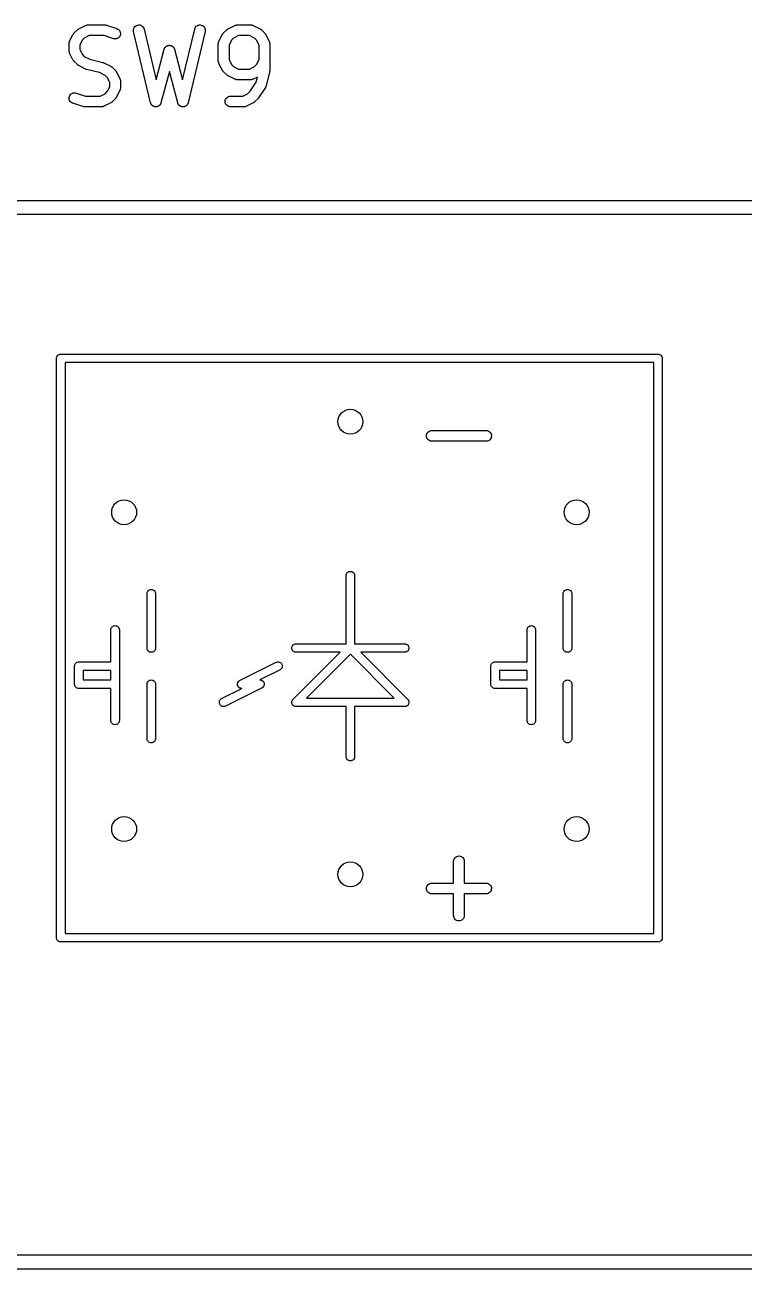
# Model space of a CAD drawing. Extents: x 17 to 176, y -177 to -9.
# Drawn here: x 112.11 to 122.21, y -176.63 to -159.17 of the extents above; entities that cross this region are included whole.
import ezdxf

# ---------------------------------------------------------------- set-up
doc = ezdxf.new("R2010")
doc.units = 0
doc.layers.add('BLACK', color=7, linetype='CONTINUOUS')

msp = doc.modelspace()

# ---------------------------------------------------------------- linework, layer by layer
at = {"layer": 'BLACK', "linetype": 'CONTINUOUS'}
for p, q in [((112.87, -159.229), (112.966, -159.181)), ((112.966, -159.181), (112.967, -159.181)), ((112.967, -159.181), (112.969, -159.18)), ((112.969, -159.18), (112.971, -159.179)), ((112.971, -159.179), (112.975, -159.178)), ((112.975, -159.178), (112.98, -159.176)), ((112.98, -159.176), (112.982, -159.175)), ((112.982, -159.175), (112.985, -159.175)), ((112.985, -159.175), (112.99, -159.174)), ((112.99, -159.174), (112.995, -159.174)), ((112.995, -159.174), (112.997, -159.174)), ((112.997, -159.174), (112.999, -159.173)), ((112.999, -159.173), (113.237, -159.173)), ((113.237, -159.173), (113.238, -159.173)), ((113.238, -159.173), (113.242, -159.174)), ((113.242, -159.174), (113.247, -159.174)), ((113.247, -159.174), (113.25, -159.175)), ((113.25, -159.175), (113.253, -159.175)), ((113.253, -159.175), (113.257, -159.176)), ((113.257, -159.176), (113.261, -159.177)), ((113.261, -159.177), (113.404, -159.225)), ((113.65, -159.208), (113.659, -159.197)), ((113.659, -159.197), (113.67, -159.187)), ((113.67, -159.187), (113.683, -159.18)), ((113.683, -159.18), (113.697, -159.175)), ((113.697, -159.175), (113.711, -159.173)), ((113.711, -159.173), (113.726, -159.174)), ((113.726, -159.174), (113.74, -159.178)), ((113.74, -159.178), (113.753, -159.185)), ((113.753, -159.185), (113.765, -159.194)), ((113.765, -159.194), (113.774, -159.205)), ((113.774, -159.205), (113.782, -159.217)), ((114.503, -159.216), (114.51, -159.204)), ((114.51, -159.204), (114.52, -159.193)), ((114.52, -159.193), (114.532, -159.184)), ((114.532, -159.184), (114.545, -159.178)), ((114.545, -159.178), (114.559, -159.174)), ((114.559, -159.174), (114.574, -159.173)), ((114.574, -159.173), (114.588, -159.176)), ((114.588, -159.176), (114.602, -159.18)), ((114.602, -159.18), (114.615, -159.188)), ((114.615, -159.188), (114.626, -159.198)), ((114.626, -159.198), (114.635, -159.209)), ((114.966, -159.229), (115.061, -159.181)), ((115.061, -159.181), (115.062, -159.181)), ((115.062, -159.181), (115.064, -159.18)), ((115.064, -159.18), (115.066, -159.179)), ((115.066, -159.179), (115.071, -159.178)), ((115.071, -159.178), (115.076, -159.176)), ((115.076, -159.176), (115.078, -159.175)), ((115.078, -159.175), (115.08, -159.175)), ((115.08, -159.175), (115.085, -159.174)), ((115.085, -159.174), (115.09, -159.174)), ((115.09, -159.174), (115.092, -159.174)), ((115.092, -159.174), (115.094, -159.173)), ((115.094, -159.173), (115.285, -159.173)), ((115.285, -159.173), (115.286, -159.173)), ((115.286, -159.173), (115.288, -159.174)), ((115.288, -159.174), (115.29, -159.174)), ((115.29, -159.174), (115.295, -159.174)), ((115.295, -159.174), (115.3, -159.175)), ((115.3, -159.175), (115.303, -159.176)), ((115.303, -159.176), (115.305, -159.176)), ((115.305, -159.176), (115.31, -159.178)), ((115.31, -159.178), (115.314, -159.179)), ((115.314, -159.179), (115.316, -159.181)), ((115.316, -159.181), (115.318, -159.181)), ((115.318, -159.181), (115.414, -159.229)), ((112.742, -159.405), (112.789, -159.31)), ((112.789, -159.31), (112.79, -159.309)), ((112.79, -159.309), (112.792, -159.306)), ((112.792, -159.306), (112.794, -159.302)), ((112.794, -159.302), (112.796, -159.299)), ((112.796, -159.299), (112.798, -159.297)), ((112.798, -159.297), (112.801, -159.294)), ((112.801, -159.294), (112.803, -159.291)), ((112.803, -159.291), (112.851, -159.243)), ((112.851, -159.243), (112.852, -159.242)), ((112.852, -159.242), (112.855, -159.24)), ((112.855, -159.24), (112.858, -159.237)), ((112.858, -159.237), (112.861, -159.235)), ((112.861, -159.235), (112.863, -159.233)), ((112.863, -159.233), (112.867, -159.231)), ((112.867, -159.231), (112.87, -159.229)), ((112.948, -159.358), (112.918, -159.388)), ((113.017, -159.323), (112.948, -159.358)), ((113.225, -159.323), (113.017, -159.323)), ((113.356, -159.367), (113.225, -159.323)), ((113.371, -159.37), (113.356, -159.367)), ((113.385, -159.371), (113.371, -159.37)), ((113.4, -159.368), (113.385, -159.371)), ((113.413, -159.363), (113.4, -159.368)), ((113.404, -159.225), (113.405, -159.225)), ((113.405, -159.225), (113.418, -159.231)), ((113.426, -159.355), (113.413, -159.363)), ((113.418, -159.231), (113.43, -159.24)), ((113.436, -159.345), (113.426, -159.355)), ((113.43, -159.24), (113.44, -159.251)), ((113.445, -159.334), (113.436, -159.345)), ((113.44, -159.251), (113.448, -159.263)), ((113.451, -159.32), (113.445, -159.334)), ((113.448, -159.263), (113.453, -159.277)), ((113.454, -159.306), (113.451, -159.32)), ((113.453, -159.277), (113.455, -159.291)), ((113.455, -159.291), (113.454, -159.306)), ((113.638, -159.25), (113.64, -159.236)), ((113.64, -159.265), (113.638, -159.25)), ((113.64, -159.236), (113.643, -159.221)), ((113.64, -159.266), (113.64, -159.265)), ((113.879, -160.266), (113.64, -159.266)), ((113.643, -159.221), (113.65, -159.208)), ((113.782, -159.217), (113.786, -159.231)), ((113.786, -159.231), (113.956, -159.942)), ((114.328, -159.942), (114.498, -159.231)), ((114.644, -159.266), (114.405, -160.266)), ((114.498, -159.23), (114.503, -159.216)), ((114.498, -159.231), (114.498, -159.23)), ((114.635, -159.209), (114.641, -159.222)), ((114.641, -159.222), (114.645, -159.237)), ((114.646, -159.251), (114.644, -159.266)), ((114.645, -159.237), (114.646, -159.251)), ((114.837, -159.405), (114.884, -159.31)), ((114.884, -159.31), (114.885, -159.309)), ((114.885, -159.309), (114.887, -159.306)), ((114.887, -159.306), (114.889, -159.302)), ((114.889, -159.302), (114.891, -159.299)), ((114.891, -159.299), (114.893, -159.297)), ((114.893, -159.297), (114.896, -159.294)), ((114.896, -159.294), (114.898, -159.291)), ((114.898, -159.291), (114.946, -159.243)), ((114.946, -159.243), (114.947, -159.242)), ((114.947, -159.242), (114.95, -159.24)), ((114.95, -159.24), (114.953, -159.237)), ((114.953, -159.237), (114.956, -159.235)), ((114.956, -159.235), (114.958, -159.233)), ((114.958, -159.233), (114.962, -159.231)), ((114.962, -159.231), (114.966, -159.229)), ((115.044, -159.358), (115.013, -159.388)), ((115.112, -159.323), (115.044, -159.358)), ((115.267, -159.323), (115.112, -159.323)), ((115.336, -159.358), (115.267, -159.323)), ((115.366, -159.388), (115.336, -159.358)), ((115.414, -159.229), (115.415, -159.229)), ((115.415, -159.229), (115.418, -159.232)), ((115.418, -159.232), (115.422, -159.234)), ((115.422, -159.234), (115.424, -159.236)), ((115.424, -159.236), (115.427, -159.237)), ((115.427, -159.237), (115.43, -159.24)), ((115.43, -159.24), (115.433, -159.243)), ((115.433, -159.243), (115.481, -159.291)), ((115.481, -159.291), (115.481, -159.291)), ((115.481, -159.291), (115.484, -159.295)), ((115.484, -159.295), (115.487, -159.298)), ((115.487, -159.298), (115.489, -159.3)), ((115.489, -159.3), (115.491, -159.303)), ((115.491, -159.303), (115.493, -159.307)), ((115.493, -159.307), (115.495, -159.31)), ((115.495, -159.31), (115.542, -159.405)), ((112.734, -159.433), (112.735, -159.428)), ((112.734, -159.436), (112.734, -159.433)), ((112.734, -159.438), (112.734, -159.436)), ((112.734, -159.439), (112.734, -159.438)), ((112.734, -159.534), (112.734, -159.439)), ((112.734, -159.536), (112.734, -159.534)), ((112.734, -159.538), (112.734, -159.536)), ((112.735, -159.544), (112.734, -159.538)), ((112.735, -159.423), (112.736, -159.421)), ((112.735, -159.428), (112.735, -159.423)), ((112.735, -159.549), (112.735, -159.544)), ((112.736, -159.551), (112.735, -159.549)), ((112.736, -159.419), (112.738, -159.414)), ((112.736, -159.421), (112.736, -159.419)), ((112.736, -159.553), (112.736, -159.551)), ((112.738, -159.558), (112.736, -159.553)), ((112.738, -159.414), (112.74, -159.409)), ((112.74, -159.409), (112.741, -159.407)), ((112.741, -159.407), (112.742, -159.405)), ((112.918, -159.388), (112.884, -159.457)), ((112.884, -159.457), (112.884, -159.516)), ((112.884, -159.516), (112.918, -159.585)), ((113.956, -159.942), (114.07, -159.515)), ((114.07, -159.514), (114.071, -159.511)), ((114.07, -159.515), (114.07, -159.514)), ((114.071, -159.509), (114.073, -159.505)), ((114.071, -159.511), (114.071, -159.509)), ((114.073, -159.505), (114.075, -159.5)), ((114.075, -159.5), (114.076, -159.498)), ((114.076, -159.498), (114.077, -159.496)), ((114.077, -159.496), (114.08, -159.492)), ((114.08, -159.492), (114.083, -159.488)), ((114.083, -159.488), (114.085, -159.486)), ((114.085, -159.486), (114.086, -159.484)), ((114.086, -159.484), (114.09, -159.481)), ((114.09, -159.481), (114.093, -159.477)), ((114.093, -159.477), (114.095, -159.476)), ((114.095, -159.476), (114.097, -159.474)), ((114.097, -159.474), (114.101, -159.472)), ((114.101, -159.472), (114.105, -159.469)), ((114.105, -159.469), (114.107, -159.468)), ((114.107, -159.468), (114.109, -159.467)), ((114.109, -159.467), (114.114, -159.465)), ((114.114, -159.465), (114.118, -159.463)), ((114.118, -159.463), (114.121, -159.462)), ((114.121, -159.462), (114.123, -159.461)), ((114.123, -159.461), (114.128, -159.461)), ((114.128, -159.461), (114.133, -159.46)), ((114.133, -159.46), (114.135, -159.46)), ((114.135, -159.46), (114.138, -159.459)), ((114.138, -159.459), (114.143, -159.459)), ((114.143, -159.459), (114.147, -159.459)), ((114.147, -159.459), (114.15, -159.46)), ((114.15, -159.46), (114.152, -159.46)), ((114.152, -159.46), (114.157, -159.461)), ((114.157, -159.461), (114.162, -159.462)), ((114.162, -159.462), (114.164, -159.463)), ((114.164, -159.463), (114.167, -159.463)), ((114.167, -159.463), (114.171, -159.465)), ((114.171, -159.465), (114.176, -159.467)), ((114.176, -159.467), (114.178, -159.468)), ((114.178, -159.468), (114.18, -159.469)), ((114.18, -159.469), (114.184, -159.472)), ((114.184, -159.472), (114.188, -159.475)), ((114.188, -159.475), (114.19, -159.476)), ((114.19, -159.476), (114.192, -159.478)), ((114.192, -159.478), (114.195, -159.481)), ((114.195, -159.481), (114.199, -159.485)), ((114.199, -159.485), (114.2, -159.487)), ((114.2, -159.487), (114.202, -159.489)), ((114.202, -159.489), (114.204, -159.493)), ((114.204, -159.493), (114.207, -159.497)), ((114.207, -159.497), (114.208, -159.499)), ((114.208, -159.499), (114.209, -159.501)), ((114.209, -159.501), (114.211, -159.506)), ((114.211, -159.506), (114.213, -159.51)), ((114.213, -159.51), (114.214, -159.512)), ((114.214, -159.512), (114.214, -159.515)), ((114.214, -159.515), (114.328, -159.942)), ((114.829, -159.433), (114.83, -159.428)), ((114.829, -159.436), (114.829, -159.433)), ((114.829, -159.438), (114.829, -159.436)), ((114.829, -159.439), (114.829, -159.438)), ((114.829, -159.677), (114.829, -159.439)), ((114.83, -159.428), (114.831, -159.423)), ((114.831, -159.421), (114.832, -159.419)), ((114.831, -159.423), (114.831, -159.421)), ((114.832, -159.419), (114.833, -159.414)), ((114.833, -159.414), (114.835, -159.409)), ((114.835, -159.409), (114.836, -159.407)), ((114.836, -159.407), (114.837, -159.405)), ((115.013, -159.388), (114.979, -159.457)), ((114.979, -159.457), (114.979, -159.659)), ((115.4, -159.457), (115.366, -159.388)), ((115.4, -159.659), (115.4, -159.457)), ((115.542, -159.405), (115.543, -159.406)), ((115.543, -159.406), (115.544, -159.408)), ((115.544, -159.408), (115.545, -159.41)), ((115.545, -159.41), (115.546, -159.415)), ((115.546, -159.415), (115.548, -159.42)), ((115.548, -159.42), (115.548, -159.422)), ((115.548, -159.422), (115.549, -159.424)), ((115.549, -159.424), (115.549, -159.429)), ((115.549, -159.429), (115.55, -159.434)), ((115.55, -159.434), (115.55, -159.437)), ((115.55, -159.437), (115.55, -159.439)), ((115.55, -159.439), (115.55, -159.82)), ((112.739, -159.563), (112.738, -159.558)), ((112.74, -159.565), (112.739, -159.563)), ((112.741, -159.567), (112.74, -159.565)), ((112.742, -159.568), (112.741, -159.567)), ((112.789, -159.663), (112.742, -159.568)), ((112.791, -159.666), (112.789, -159.663)), ((112.793, -159.67), (112.791, -159.666)), ((112.795, -159.673), (112.793, -159.67)), ((112.797, -159.675), (112.795, -159.673)), ((112.8, -159.678), (112.797, -159.675)), ((112.803, -159.682), (112.8, -159.678)), ((112.851, -159.73), (112.803, -159.682)), ((112.803, -159.682), (112.803, -159.682)), ((112.854, -159.733), (112.851, -159.73)), ((112.918, -159.585), (112.948, -159.615)), ((112.948, -159.615), (113.025, -159.654)), ((113.025, -159.654), (113.208, -159.699)), ((113.208, -159.699), (113.209, -159.7)), ((113.209, -159.7), (113.209, -159.7)), ((113.209, -159.7), (113.209, -159.7)), ((113.209, -159.7), (113.216, -159.702)), ((113.216, -159.702), (113.223, -159.705)), ((113.223, -159.705), (113.223, -159.705)), ((113.223, -159.705), (113.223, -159.705)), ((113.223, -159.705), (113.318, -159.753)), ((114.829, -159.679), (114.829, -159.677)), ((114.829, -159.681), (114.829, -159.679)), ((114.83, -159.686), (114.829, -159.681)), ((114.83, -159.692), (114.83, -159.686)), ((114.831, -159.694), (114.83, -159.692)), ((114.831, -159.696), (114.831, -159.694)), ((114.833, -159.701), (114.831, -159.696)), ((114.835, -159.706), (114.833, -159.701)), ((114.836, -159.707), (114.835, -159.706)), ((114.836, -159.71), (114.836, -159.707)), ((114.837, -159.71), (114.836, -159.71)), ((114.884, -159.806), (114.837, -159.71)), ((114.979, -159.659), (115.013, -159.728)), ((115.013, -159.728), (115.044, -159.758)), ((115.336, -159.758), (115.366, -159.728)), ((115.366, -159.728), (115.4, -159.659)), ((112.857, -159.736), (112.854, -159.733)), ((112.86, -159.737), (112.857, -159.736)), ((112.862, -159.739), (112.86, -159.737)), ((112.866, -159.741), (112.862, -159.739)), ((112.869, -159.744), (112.866, -159.741)), ((112.87, -159.744), (112.869, -159.744)), ((112.966, -159.792), (112.87, -159.744)), ((112.973, -159.794), (112.966, -159.792)), ((112.966, -159.792), (112.966, -159.792)), ((112.966, -159.792), (112.966, -159.792)), ((112.979, -159.797), (112.973, -159.794)), ((112.98, -159.797), (112.979, -159.797)), ((112.981, -159.797), (112.98, -159.797)), ((112.98, -159.797), (112.98, -159.797)), ((113.163, -159.843), (112.981, -159.797)), ((113.24, -159.881), (113.163, -159.843)), ((113.271, -159.912), (113.24, -159.881)), ((113.318, -159.753), (113.319, -159.753)), ((113.319, -159.753), (113.323, -159.755)), ((113.323, -159.755), (113.327, -159.757)), ((113.327, -159.757), (113.329, -159.759)), ((113.329, -159.759), (113.332, -159.761)), ((113.332, -159.761), (113.335, -159.764)), ((113.335, -159.764), (113.338, -159.767)), ((113.338, -159.767), (113.386, -159.814)), ((113.386, -159.814), (113.386, -159.815)), ((113.386, -159.815), (113.389, -159.818)), ((113.389, -159.818), (113.392, -159.821)), ((113.392, -159.821), (113.393, -159.824)), ((113.393, -159.824), (113.395, -159.827)), ((113.395, -159.827), (113.397, -159.83)), ((113.397, -159.83), (113.4, -159.834)), ((113.4, -159.834), (113.447, -159.929)), ((114.142, -159.825), (114.024, -160.268)), ((114.26, -160.268), (114.142, -159.825)), ((114.887, -159.809), (114.884, -159.806)), ((114.889, -159.813), (114.887, -159.809)), ((114.891, -159.815), (114.889, -159.813)), ((114.892, -159.818), (114.891, -159.815)), ((114.895, -159.821), (114.892, -159.818)), ((114.898, -159.824), (114.895, -159.821)), ((114.898, -159.825), (114.898, -159.824)), ((114.946, -159.873), (114.898, -159.825)), ((114.949, -159.876), (114.946, -159.873)), ((114.952, -159.878), (114.949, -159.876)), ((114.955, -159.88), (114.952, -159.878)), ((114.957, -159.882), (114.955, -159.88)), ((114.961, -159.884), (114.957, -159.882)), ((114.965, -159.886), (114.961, -159.884)), ((114.966, -159.887), (114.965, -159.886)), ((115.061, -159.935), (114.966, -159.887)), ((115.044, -159.758), (115.112, -159.792)), ((115.112, -159.792), (115.267, -159.792)), ((115.267, -159.792), (115.336, -159.758)), ((115.377, -159.905), (115.318, -159.935)), ((115.358, -159.979), (115.377, -159.905)), ((115.548, -159.838), (115.5, -160.028)), ((115.549, -159.835), (115.548, -159.837)), ((115.548, -159.837), (115.548, -159.838)), ((115.55, -159.824), (115.549, -159.829)), ((115.549, -159.829), (115.549, -159.835)), ((115.55, -159.82), (115.55, -159.821)), ((115.55, -159.821), (115.55, -159.822)), ((115.55, -159.822), (115.55, -159.824)), ((113.305, -159.98), (113.271, -159.912)), ((113.271, -160.109), (113.305, -160.04)), ((113.305, -160.04), (113.305, -159.98)), ((113.447, -159.929), (113.448, -159.93)), ((113.448, -159.93), (113.448, -159.932)), ((113.448, -159.932), (113.449, -159.934)), ((113.449, -159.934), (113.451, -159.939)), ((113.451, -159.939), (113.453, -159.944)), ((113.452, -160.078), (113.451, -160.083)), ((113.453, -160.076), (113.452, -160.078)), ((113.453, -159.944), (113.453, -159.946)), ((113.453, -159.946), (113.454, -159.948)), ((113.454, -160.068), (113.453, -160.073)), ((113.453, -160.073), (113.453, -160.076)), ((113.454, -159.948), (113.454, -159.953)), ((113.454, -159.953), (113.455, -159.958)), ((113.455, -160.063), (113.454, -160.068)), ((113.455, -159.958), (113.455, -159.96)), ((113.455, -159.96), (113.455, -159.963)), ((113.455, -159.963), (113.455, -160.058)), ((113.455, -160.058), (113.455, -160.059)), ((113.455, -160.059), (113.455, -160.061)), ((113.455, -160.061), (113.455, -160.063)), ((115.063, -159.935), (115.061, -159.935)), ((115.065, -159.936), (115.063, -159.935)), ((115.07, -159.938), (115.065, -159.936)), ((115.075, -159.94), (115.07, -159.938)), ((115.077, -159.94), (115.075, -159.94)), ((115.079, -159.941), (115.077, -159.94)), ((115.084, -159.941), (115.079, -159.941)), ((115.089, -159.942), (115.084, -159.941)), ((115.091, -159.942), (115.089, -159.942)), ((115.093, -159.942), (115.091, -159.942)), ((115.094, -159.942), (115.093, -159.942)), ((115.285, -159.942), (115.094, -159.942)), ((115.274, -160.105), (115.358, -159.979)), ((115.287, -159.942), (115.285, -159.942)), ((115.289, -159.942), (115.287, -159.942)), ((115.294, -159.942), (115.289, -159.942)), ((115.299, -159.941), (115.294, -159.942)), ((115.302, -159.94), (115.299, -159.941)), ((115.304, -159.94), (115.302, -159.94)), ((115.309, -159.938), (115.304, -159.94)), ((115.313, -159.937), (115.309, -159.938)), ((115.315, -159.936), (115.313, -159.937)), ((115.317, -159.935), (115.315, -159.936)), ((115.318, -159.935), (115.317, -159.935)), ((115.49, -160.052), (115.395, -160.195)), ((115.492, -160.047), (115.49, -160.052)), ((115.495, -160.043), (115.492, -160.047)), ((115.496, -160.041), (115.495, -160.043)), ((115.497, -160.039), (115.496, -160.041)), ((115.498, -160.034), (115.497, -160.039)), ((115.5, -160.029), (115.498, -160.034)), ((115.5, -160.028), (115.5, -160.029)), ((112.734, -160.191), (112.738, -160.177)), ((112.734, -160.205), (112.734, -160.191)), ((112.736, -160.22), (112.734, -160.205)), ((112.741, -160.234), (112.736, -160.22)), ((112.738, -160.177), (112.744, -160.163)), ((112.749, -160.246), (112.741, -160.234)), ((112.744, -160.163), (112.752, -160.151)), ((112.759, -160.257), (112.749, -160.246)), ((112.752, -160.151), (112.763, -160.141)), ((112.763, -160.141), (112.775, -160.134)), ((112.775, -160.134), (112.789, -160.128)), ((112.789, -160.128), (112.803, -160.126)), ((112.803, -160.126), (112.818, -160.126)), ((112.818, -160.126), (112.832, -160.13)), ((112.832, -160.13), (112.964, -160.173)), ((112.964, -160.173), (113.172, -160.173)), ((113.172, -160.173), (113.24, -160.139)), ((113.24, -160.139), (113.271, -160.109)), ((113.337, -160.255), (113.334, -160.257)), ((113.338, -160.254), (113.337, -160.255)), ((113.386, -160.206), (113.338, -160.254)), ((113.388, -160.203), (113.386, -160.206)), ((113.391, -160.2), (113.388, -160.203)), ((113.393, -160.197), (113.391, -160.2)), ((113.395, -160.195), (113.393, -160.197)), ((113.397, -160.191), (113.395, -160.195)), ((113.399, -160.188), (113.397, -160.191)), ((113.4, -160.187), (113.399, -160.188)), ((113.447, -160.091), (113.4, -160.187)), ((113.448, -160.089), (113.447, -160.091)), ((113.449, -160.087), (113.448, -160.089)), ((113.451, -160.083), (113.449, -160.087)), ((114.924, -160.248), (114.926, -160.233)), ((114.925, -160.262), (114.924, -160.248)), ((114.926, -160.233), (114.93, -160.219)), ((114.93, -160.219), (114.937, -160.206)), ((114.937, -160.206), (114.946, -160.195)), ((114.946, -160.195), (114.958, -160.186)), ((114.958, -160.186), (114.971, -160.179)), ((114.971, -160.179), (114.985, -160.175)), ((114.985, -160.175), (114.999, -160.173)), ((114.999, -160.173), (115.172, -160.173)), ((115.172, -160.173), (115.24, -160.139)), ((115.24, -160.139), (115.274, -160.105)), ((115.337, -160.255), (115.334, -160.257)), ((115.338, -160.254), (115.337, -160.255)), ((115.386, -160.206), (115.338, -160.254)), ((115.39, -160.201), (115.386, -160.206)), ((115.394, -160.196), (115.39, -160.201)), ((115.395, -160.195), (115.394, -160.196)), ((115.395, -160.195), (115.395, -160.195)), ((115.395, -160.195), (115.395, -160.195)), ((115.395, -160.195), (115.395, -160.195)), ((112.771, -160.265), (112.759, -160.257)), ((112.784, -160.272), (112.771, -160.265)), ((112.785, -160.272), (112.784, -160.272)), ((112.928, -160.32), (112.785, -160.272)), ((112.932, -160.32), (112.928, -160.32)), ((112.936, -160.322), (112.932, -160.32)), ((112.939, -160.322), (112.936, -160.322)), ((112.942, -160.323), (112.939, -160.322)), ((112.946, -160.323), (112.942, -160.323)), ((112.95, -160.323), (112.946, -160.323)), ((112.952, -160.323), (112.95, -160.323)), ((113.19, -160.323), (112.952, -160.323)), ((113.192, -160.323), (113.19, -160.323)), ((113.194, -160.323), (113.192, -160.323)), ((113.199, -160.322), (113.194, -160.323)), ((113.204, -160.322), (113.199, -160.322)), ((113.206, -160.321), (113.204, -160.322)), ((113.208, -160.321), (113.206, -160.321)), ((113.213, -160.319), (113.208, -160.321)), ((113.218, -160.318), (113.213, -160.319)), ((113.22, -160.317), (113.218, -160.318)), ((113.222, -160.316), (113.22, -160.317)), ((113.223, -160.315), (113.222, -160.316)), ((113.318, -160.268), (113.223, -160.315)), ((113.322, -160.266), (113.318, -160.268)), ((113.326, -160.264), (113.322, -160.266)), ((113.328, -160.262), (113.326, -160.264)), ((113.331, -160.26), (113.328, -160.262)), ((113.334, -160.257), (113.331, -160.26)), ((113.88, -160.269), (113.879, -160.266)), ((113.88, -160.272), (113.88, -160.269)), ((113.882, -160.276), (113.88, -160.272)), ((113.883, -160.28), (113.882, -160.276)), ((113.885, -160.283), (113.883, -160.28)), ((113.886, -160.286), (113.885, -160.283)), ((113.889, -160.289), (113.886, -160.286)), ((113.891, -160.292), (113.889, -160.289)), ((113.893, -160.295), (113.891, -160.292)), ((113.895, -160.298), (113.893, -160.295)), ((113.898, -160.3), (113.895, -160.298)), ((113.9, -160.303), (113.898, -160.3)), ((113.903, -160.305), (113.9, -160.303)), ((113.906, -160.308), (113.903, -160.305)), ((113.909, -160.31), (113.906, -160.308)), ((113.912, -160.312), (113.909, -160.31)), ((113.915, -160.314), (113.912, -160.312)), ((113.918, -160.315), (113.915, -160.314)), ((113.922, -160.317), (113.918, -160.315)), ((113.925, -160.319), (113.922, -160.317)), ((113.928, -160.319), (113.925, -160.319)), ((113.932, -160.321), (113.928, -160.319)), ((113.936, -160.321), (113.932, -160.321)), ((113.939, -160.322), (113.936, -160.321)), ((113.943, -160.323), (113.939, -160.322)), ((113.946, -160.323), (113.943, -160.323)), ((113.95, -160.323), (113.946, -160.323)), ((113.954, -160.323), (113.95, -160.323)), ((113.957, -160.323), (113.954, -160.323)), ((113.961, -160.323), (113.957, -160.323)), ((113.965, -160.322), (113.961, -160.323)), ((113.968, -160.321), (113.965, -160.322)), ((113.972, -160.32), (113.968, -160.321)), ((113.975, -160.32), (113.972, -160.32)), ((113.979, -160.318), (113.975, -160.32)), ((113.982, -160.317), (113.979, -160.318)), ((113.985, -160.315), (113.982, -160.317)), ((113.988, -160.314), (113.985, -160.315)), ((113.992, -160.311), (113.988, -160.314)), ((113.995, -160.31), (113.992, -160.311)), ((113.998, -160.307), (113.995, -160.31)), ((114, -160.305), (113.998, -160.307)), ((114.003, -160.302), (114, -160.305)), ((114.006, -160.3), (114.003, -160.302)), ((114.008, -160.297), (114.006, -160.3)), ((114.011, -160.295), (114.008, -160.297)), ((114.013, -160.291), (114.011, -160.295)), ((114.015, -160.288), (114.013, -160.291)), ((114.017, -160.285), (114.015, -160.288)), ((114.018, -160.282), (114.017, -160.285)), ((114.02, -160.279), (114.018, -160.282)), ((114.022, -160.275), (114.02, -160.279)), ((114.024, -160.269), (114.022, -160.272)), ((114.022, -160.272), (114.022, -160.275)), ((114.024, -160.268), (114.024, -160.269)), ((114.261, -160.271), (114.26, -160.268)), ((114.262, -160.274), (114.261, -160.271)), ((114.264, -160.278), (114.262, -160.274)), ((114.265, -160.281), (114.264, -160.278)), ((114.267, -160.284), (114.265, -160.281)), ((114.268, -160.287), (114.267, -160.284)), ((114.271, -160.291), (114.268, -160.287)), ((114.273, -160.294), (114.271, -160.291)), ((114.275, -160.296), (114.273, -160.294)), ((114.277, -160.299), (114.275, -160.296)), ((114.28, -160.302), (114.277, -160.299)), ((114.283, -160.305), (114.28, -160.302)), ((114.286, -160.307), (114.283, -160.305)), ((114.288, -160.309), (114.286, -160.307)), ((114.292, -160.311), (114.288, -160.309)), ((114.295, -160.313), (114.292, -160.311)), ((114.298, -160.315), (114.295, -160.313)), ((114.301, -160.316), (114.298, -160.315)), ((114.304, -160.318), (114.301, -160.316)), ((114.308, -160.319), (114.304, -160.318)), ((114.311, -160.32), (114.308, -160.319)), ((114.315, -160.321), (114.311, -160.32)), ((114.318, -160.322), (114.315, -160.321)), ((114.322, -160.323), (114.318, -160.322)), ((114.326, -160.323), (114.322, -160.323)), ((114.329, -160.323), (114.326, -160.323)), ((114.333, -160.323), (114.329, -160.323)), ((114.337, -160.323), (114.333, -160.323)), ((114.34, -160.323), (114.337, -160.323)), ((114.344, -160.323), (114.34, -160.323)), ((114.347, -160.322), (114.344, -160.323)), ((114.351, -160.321), (114.347, -160.322)), ((114.355, -160.32), (114.351, -160.321)), ((114.358, -160.319), (114.355, -160.32)), ((114.361, -160.317), (114.358, -160.319)), ((114.365, -160.316), (114.361, -160.317)), ((114.368, -160.314), (114.365, -160.316)), ((114.371, -160.313), (114.368, -160.314)), ((114.374, -160.31), (114.371, -160.313)), ((114.378, -160.308), (114.374, -160.31)), ((114.38, -160.306), (114.378, -160.308)), ((114.383, -160.304), (114.38, -160.306)), ((114.385, -160.301), (114.383, -160.304)), ((114.388, -160.298), (114.385, -160.301)), ((114.39, -160.296), (114.388, -160.298)), ((114.393, -160.293), (114.39, -160.296)), ((114.395, -160.29), (114.393, -160.293)), ((114.397, -160.287), (114.395, -160.29)), ((114.398, -160.283), (114.397, -160.287)), ((114.4, -160.281), (114.398, -160.283)), ((114.402, -160.277), (114.4, -160.281)), ((114.403, -160.273), (114.402, -160.277)), ((114.404, -160.27), (114.403, -160.273)), ((114.405, -160.267), (114.404, -160.27)), ((114.405, -160.266), (114.405, -160.267)), ((114.93, -160.276), (114.925, -160.262)), ((114.936, -160.289), (114.93, -160.276)), ((114.946, -160.301), (114.936, -160.289)), ((114.957, -160.31), (114.946, -160.301)), ((114.97, -160.317), (114.957, -160.31)), ((114.984, -160.322), (114.97, -160.317)), ((114.998, -160.323), (114.984, -160.322)), ((114.999, -160.323), (114.998, -160.323)), ((115.19, -160.323), (114.999, -160.323)), ((115.192, -160.323), (115.19, -160.323)), ((115.194, -160.323), (115.192, -160.323)), ((115.199, -160.322), (115.194, -160.323)), ((115.204, -160.322), (115.199, -160.322)), ((115.206, -160.321), (115.204, -160.322)), ((115.208, -160.321), (115.206, -160.321)), ((115.213, -160.319), (115.208, -160.321)), ((115.218, -160.318), (115.213, -160.319)), ((115.22, -160.317), (115.218, -160.318)), ((115.222, -160.316), (115.22, -160.317)), ((115.223, -160.315), (115.222, -160.316)), ((115.318, -160.268), (115.223, -160.315)), ((115.322, -160.266), (115.318, -160.268)), ((115.326, -160.264), (115.322, -160.266)), ((115.328, -160.262), (115.326, -160.264)), ((115.331, -160.26), (115.328, -160.262)), ((115.334, -160.257), (115.331, -160.26)), ((50.6066, -161.635), (142.182, -161.635)), ((142.187, -161.834), (50.5992, -161.834)), ((112.558, -163.852), (112.559, -163.84)), ((112.558, -163.855), (112.558, -163.852)), ((112.558, -171.977), (112.558, -163.855)), ((112.559, -163.84), (112.562, -163.829)), ((112.562, -163.829), (112.568, -163.819)), ((112.568, -163.819), (112.575, -163.809)), ((112.575, -163.809), (112.585, -163.802)), ((112.585, -163.802), (112.595, -163.796)), ((112.595, -163.796), (112.606, -163.793)), ((112.606, -163.793), (112.615, -163.792)), ((112.615, -163.792), (112.615, -163.792)), ((112.615, -163.792), (112.618, -163.792)), ((112.618, -163.792), (112.621, -163.792)), ((112.621, -163.792), (120.997, -163.792)), ((120.94, -163.912), (112.678, -163.912)), ((112.678, -163.912), (112.678, -171.92)), ((120.94, -171.92), (120.94, -163.912)), ((120.997, -163.792), (121, -163.792)), ((121, -163.792), (121.003, -163.792)), ((121.003, -163.792), (121.003, -163.792)), ((121.003, -163.792), (121.012, -163.793)), ((121.012, -163.793), (121.023, -163.796)), ((121.023, -163.796), (121.033, -163.802)), ((121.033, -163.802), (121.043, -163.809)), ((121.043, -163.809), (121.05, -163.819)), ((121.05, -163.819), (121.056, -163.829)), ((121.056, -163.829), (121.059, -163.84)), ((121.059, -163.84), (121.06, -163.852)), ((121.06, -163.852), (121.06, -163.855)), ((121.06, -163.855), (121.06, -171.977)), ((117.75, -164.939), (117.752, -164.924)), ((117.751, -164.953), (117.75, -164.939)), ((117.756, -164.968), (117.751, -164.953)), ((117.752, -164.924), (117.756, -164.91)), ((117.756, -164.91), (117.763, -164.897)), ((117.762, -164.98), (117.756, -164.968)), ((117.763, -164.897), (117.772, -164.886)), ((117.772, -164.886), (117.784, -164.877)), ((117.784, -164.877), (117.796, -164.87)), ((117.796, -164.87), (117.81, -164.866)), ((117.81, -164.866), (117.825, -164.864)), ((117.825, -164.864), (118.587, -164.864)), ((118.587, -164.864), (118.588, -164.864)), ((118.588, -164.864), (118.603, -164.866)), ((118.603, -164.866), (118.616, -164.87)), ((118.616, -164.87), (118.629, -164.878)), ((118.629, -164.878), (118.641, -164.887)), ((118.641, -164.887), (118.65, -164.898)), ((118.656, -164.968), (118.649, -164.981)), ((118.65, -164.898), (118.656, -164.911)), ((118.656, -164.911), (118.661, -164.925)), ((118.66, -164.955), (118.656, -164.968)), ((118.662, -164.94), (118.66, -164.955)), ((118.661, -164.925), (118.662, -164.94)), ((117.771, -164.992), (117.762, -164.98)), ((117.783, -165.001), (117.771, -164.992)), ((117.796, -165.008), (117.783, -165.001)), ((117.809, -165.013), (117.796, -165.008)), ((117.824, -165.014), (117.809, -165.013)), ((117.825, -165.014), (117.824, -165.014)), ((118.587, -165.014), (117.825, -165.014)), ((118.602, -165.013), (118.587, -165.014)), ((118.616, -165.009), (118.602, -165.013)), ((118.628, -165.002), (118.616, -165.009)), ((118.64, -164.993), (118.628, -165.002)), ((118.649, -164.981), (118.64, -164.993)), ((116.622, -166.897), (116.623, -166.888)), ((116.623, -166.888), (116.626, -166.877)), ((116.626, -166.877), (116.632, -166.867)), ((116.632, -166.867), (116.639, -166.857)), ((116.639, -166.857), (116.649, -166.85)), ((116.649, -166.85), (116.659, -166.844)), ((116.659, -166.844), (116.67, -166.841)), ((116.67, -166.841), (116.682, -166.84)), ((116.682, -166.84), (116.694, -166.841)), ((116.694, -166.841), (116.705, -166.844)), ((116.705, -166.844), (116.715, -166.85)), ((116.715, -166.85), (116.725, -166.857)), ((116.725, -166.857), (116.732, -166.867)), ((116.732, -166.867), (116.738, -166.877)), ((116.738, -166.877), (116.741, -166.888)), ((116.741, -166.888), (116.742, -166.897)), ((116.622, -167.856), (116.622, -166.897)), ((116.742, -166.897), (116.742, -167.856)), ((113.828, -167.151), (113.829, -167.142)), ((113.828, -167.919), (113.828, -167.151)), ((113.829, -167.142), (113.832, -167.131)), ((113.832, -167.131), (113.838, -167.121)), ((113.838, -167.121), (113.845, -167.111)), ((113.845, -167.111), (113.855, -167.104)), ((113.855, -167.104), (113.865, -167.098)), ((113.865, -167.098), (113.876, -167.095)), ((113.876, -167.095), (113.888, -167.094)), ((113.888, -167.094), (113.9, -167.095)), ((113.9, -167.095), (113.911, -167.098)), ((113.911, -167.098), (113.921, -167.104)), ((113.921, -167.104), (113.931, -167.111)), ((113.931, -167.111), (113.938, -167.121)), ((113.938, -167.121), (113.944, -167.131)), ((113.944, -167.131), (113.947, -167.142)), ((113.947, -167.142), (113.948, -167.151)), ((113.948, -167.151), (113.948, -167.919)), ((119.67, -167.151), (119.671, -167.142)), ((119.67, -167.919), (119.67, -167.151)), ((119.671, -167.142), (119.674, -167.131)), ((119.674, -167.131), (119.68, -167.121)), ((119.68, -167.121), (119.687, -167.111)), ((119.687, -167.111), (119.697, -167.104)), ((119.697, -167.104), (119.707, -167.098)), ((119.707, -167.098), (119.718, -167.095)), ((119.718, -167.095), (119.73, -167.094)), ((119.73, -167.094), (119.742, -167.095)), ((119.742, -167.095), (119.753, -167.098)), ((119.753, -167.098), (119.763, -167.104)), ((119.763, -167.104), (119.773, -167.111)), ((119.773, -167.111), (119.78, -167.121)), ((119.78, -167.121), (119.786, -167.131)), ((119.786, -167.131), (119.789, -167.142)), ((119.789, -167.142), (119.79, -167.151)), ((119.79, -167.151), (119.79, -167.919)), ((113.32, -167.659), (113.321, -167.65)), ((113.32, -168.11), (113.32, -167.659)), ((113.321, -167.65), (113.324, -167.639)), ((113.324, -167.639), (113.33, -167.629)), ((113.33, -167.629), (113.337, -167.619)), ((113.337, -167.619), (113.347, -167.612)), ((113.347, -167.612), (113.357, -167.606)), ((113.357, -167.606), (113.368, -167.603)), ((113.368, -167.603), (113.38, -167.602)), ((113.38, -167.602), (113.392, -167.603)), ((113.392, -167.603), (113.403, -167.606)), ((113.403, -167.606), (113.413, -167.612)), ((113.413, -167.612), (113.423, -167.619)), ((113.423, -167.619), (113.43, -167.629)), ((113.43, -167.629), (113.436, -167.639)), ((113.436, -167.639), (113.439, -167.65)), ((113.439, -167.65), (113.44, -167.659)), ((113.44, -167.659), (113.44, -168.167)), ((119.162, -167.659), (119.163, -167.65)), ((119.162, -168.11), (119.162, -167.659)), ((119.163, -167.65), (119.166, -167.639)), ((119.166, -167.639), (119.172, -167.629)), ((119.172, -167.629), (119.179, -167.619)), ((119.179, -167.619), (119.189, -167.612)), ((119.189, -167.612), (119.199, -167.606)), ((119.199, -167.606), (119.21, -167.603)), ((119.21, -167.603), (119.222, -167.602)), ((119.222, -167.602), (119.234, -167.603)), ((119.234, -167.603), (119.245, -167.606)), ((119.245, -167.606), (119.255, -167.612)), ((119.255, -167.612), (119.265, -167.619)), ((119.265, -167.619), (119.272, -167.629)), ((119.272, -167.629), (119.278, -167.639)), ((119.278, -167.639), (119.281, -167.65)), ((119.281, -167.65), (119.282, -167.659)), ((119.282, -167.659), (119.282, -168.167)), ((113.829, -167.928), (113.828, -167.919)), ((113.832, -167.939), (113.829, -167.928)), ((113.947, -167.928), (113.944, -167.939)), ((113.948, -167.919), (113.947, -167.928)), ((115.86, -167.916), (115.861, -167.904)), ((115.861, -167.928), (115.86, -167.916)), ((115.861, -167.904), (115.864, -167.893)), ((115.864, -167.939), (115.861, -167.928)), ((115.864, -167.893), (115.87, -167.883)), ((115.87, -167.883), (115.877, -167.873)), ((115.877, -167.873), (115.887, -167.866)), ((115.887, -167.866), (115.897, -167.86)), ((115.897, -167.86), (115.908, -167.857)), ((115.908, -167.857), (115.917, -167.856)), ((115.917, -167.856), (116.622, -167.856)), ((116.742, -167.856), (117.447, -167.856)), ((117.447, -167.856), (117.456, -167.857)), ((117.456, -167.857), (117.467, -167.86)), ((117.467, -167.86), (117.477, -167.866)), ((117.477, -167.866), (117.487, -167.873)), ((117.487, -167.873), (117.494, -167.883)), ((117.494, -167.883), (117.5, -167.893)), ((117.5, -167.893), (117.503, -167.904)), ((117.503, -167.928), (117.5, -167.939)), ((117.503, -167.904), (117.504, -167.916)), ((117.504, -167.916), (117.503, -167.928)), ((119.671, -167.928), (119.67, -167.919)), ((119.674, -167.939), (119.671, -167.928)), ((119.789, -167.928), (119.786, -167.939)), ((119.79, -167.919), (119.789, -167.928)), ((112.86, -168.111), (112.869, -168.11)), ((112.869, -168.11), (112.869, -168.11)), ((112.869, -168.11), (112.872, -168.11)), ((112.872, -168.11), (112.875, -168.11)), ((112.875, -168.11), (113.32, -168.11)), ((113.838, -167.949), (113.832, -167.939)), ((113.845, -167.959), (113.838, -167.949)), ((113.855, -167.966), (113.845, -167.959)), ((113.865, -167.972), (113.855, -167.966)), ((113.876, -167.975), (113.865, -167.972)), ((113.888, -167.976), (113.876, -167.975)), ((113.9, -167.975), (113.888, -167.976)), ((113.911, -167.972), (113.9, -167.975)), ((113.921, -167.966), (113.911, -167.972)), ((113.931, -167.959), (113.921, -167.966)), ((113.938, -167.949), (113.931, -167.959)), ((113.944, -167.939), (113.938, -167.949)), ((115.65, -168.112), (115.662, -168.11)), ((115.662, -168.11), (115.674, -168.11)), ((115.674, -168.11), (115.685, -168.113)), ((115.87, -167.949), (115.864, -167.939)), ((115.877, -167.959), (115.87, -167.949)), ((115.887, -167.966), (115.877, -167.959)), ((115.88, -168.633), (116.537, -167.976)), ((115.897, -167.972), (115.887, -167.966)), ((115.908, -167.975), (115.897, -167.972)), ((115.917, -167.976), (115.908, -167.975)), ((116.537, -167.976), (115.917, -167.976)), ((116.682, -168.001), (116.065, -168.618)), ((117.299, -168.618), (116.682, -168.001)), ((117.447, -167.976), (116.827, -167.976)), ((116.827, -167.976), (117.484, -168.633)), ((117.456, -167.975), (117.447, -167.976)), ((117.467, -167.972), (117.456, -167.975)), ((117.477, -167.966), (117.467, -167.972)), ((117.487, -167.959), (117.477, -167.966)), ((117.494, -167.949), (117.487, -167.959)), ((117.5, -167.939), (117.494, -167.949)), ((118.702, -168.111), (118.711, -168.11)), ((118.711, -168.11), (118.711, -168.11)), ((118.711, -168.11), (118.714, -168.11)), ((118.714, -168.11), (118.717, -168.11)), ((118.717, -168.11), (119.162, -168.11)), ((119.68, -167.949), (119.674, -167.939)), ((119.687, -167.959), (119.68, -167.949)), ((119.697, -167.966), (119.687, -167.959)), ((119.707, -167.972), (119.697, -167.966)), ((119.718, -167.975), (119.707, -167.972)), ((119.73, -167.976), (119.718, -167.975)), ((119.742, -167.975), (119.73, -167.976)), ((119.753, -167.972), (119.742, -167.975)), ((119.763, -167.966), (119.753, -167.972)), ((119.773, -167.959), (119.763, -167.966)), ((119.78, -167.949), (119.773, -167.959)), ((119.786, -167.939), (119.78, -167.949)), ((112.812, -168.17), (112.813, -168.158)), ((112.812, -168.173), (112.812, -168.17)), ((112.812, -168.421), (112.812, -168.173)), ((112.813, -168.158), (112.816, -168.147)), ((112.816, -168.147), (112.822, -168.137)), ((112.822, -168.137), (112.829, -168.127)), ((112.829, -168.127), (112.839, -168.12)), ((112.839, -168.12), (112.849, -168.114)), ((112.849, -168.114), (112.86, -168.111)), ((112.932, -168.23), (112.932, -168.364)), ((113.32, -168.23), (112.932, -168.23)), ((113.32, -168.364), (113.32, -168.23)), ((113.44, -168.167), (113.44, -168.17)), ((113.44, -168.17), (113.44, -168.173)), ((113.44, -168.173), (113.44, -168.421)), ((115.136, -168.368), (115.642, -168.115)), ((115.695, -168.222), (115.412, -168.364)), ((115.642, -168.115), (115.65, -168.112)), ((115.685, -168.113), (115.696, -168.118)), ((115.703, -168.218), (115.695, -168.222)), ((115.696, -168.118), (115.706, -168.124)), ((115.712, -168.21), (115.703, -168.218)), ((115.706, -168.124), (115.714, -168.133)), ((115.718, -168.2), (115.712, -168.21)), ((115.714, -168.133), (115.72, -168.143)), ((115.723, -168.189), (115.718, -168.2)), ((115.72, -168.143), (115.724, -168.154)), ((115.726, -168.178), (115.723, -168.189)), ((115.724, -168.154), (115.726, -168.166)), ((115.726, -168.166), (115.726, -168.178)), ((118.654, -168.17), (118.655, -168.158)), ((118.654, -168.173), (118.654, -168.17)), ((118.654, -168.421), (118.654, -168.173)), ((118.655, -168.158), (118.658, -168.147)), ((118.658, -168.147), (118.664, -168.137)), ((118.664, -168.137), (118.671, -168.127)), ((118.671, -168.127), (118.681, -168.12)), ((118.681, -168.12), (118.691, -168.114)), ((118.691, -168.114), (118.702, -168.111)), ((118.774, -168.23), (118.774, -168.364)), ((119.162, -168.23), (118.774, -168.23)), ((119.162, -168.364), (119.162, -168.23)), ((119.282, -168.167), (119.282, -168.17)), ((119.282, -168.17), (119.282, -168.173)), ((119.282, -168.173), (119.282, -168.421)), ((112.812, -168.424), (112.812, -168.421)), ((112.813, -168.436), (112.812, -168.424)), ((112.816, -168.447), (112.813, -168.436)), ((112.822, -168.457), (112.816, -168.447)), ((112.829, -168.467), (112.822, -168.457)), ((112.932, -168.364), (113.32, -168.364)), ((113.44, -168.421), (113.44, -168.424)), ((113.44, -168.424), (113.44, -168.427)), ((113.44, -168.427), (113.44, -168.935)), ((113.828, -168.421), (113.829, -168.412)), ((113.828, -169.189), (113.828, -168.421)), ((113.829, -168.412), (113.832, -168.401)), ((113.832, -168.401), (113.838, -168.391)), ((113.838, -168.391), (113.845, -168.381)), ((113.845, -168.381), (113.855, -168.374)), ((113.855, -168.374), (113.865, -168.368)), ((113.865, -168.368), (113.876, -168.365)), ((113.876, -168.365), (113.888, -168.364)), ((113.888, -168.364), (113.9, -168.365)), ((113.9, -168.365), (113.911, -168.368)), ((113.911, -168.368), (113.921, -168.374)), ((113.921, -168.374), (113.931, -168.381)), ((113.931, -168.381), (113.938, -168.391)), ((113.938, -168.391), (113.944, -168.401)), ((113.944, -168.401), (113.947, -168.412)), ((113.947, -168.412), (113.948, -168.421)), ((113.948, -168.421), (113.948, -169.189)), ((115.098, -168.416), (115.099, -168.414)), ((115.098, -168.42), (115.098, -168.416)), ((115.098, -168.424), (115.098, -168.42)), ((115.098, -168.426), (115.098, -168.424)), ((115.098, -168.428), (115.098, -168.426)), ((115.098, -168.432), (115.098, -168.428)), ((115.099, -168.436), (115.098, -168.432)), ((115.099, -168.412), (115.1, -168.409)), ((115.099, -168.414), (115.099, -168.412)), ((115.099, -168.438), (115.099, -168.436)), ((115.1, -168.44), (115.099, -168.438)), ((115.1, -168.409), (115.101, -168.405)), ((115.101, -168.443), (115.1, -168.44)), ((115.101, -168.405), (115.102, -168.403)), ((115.102, -168.447), (115.101, -168.443)), ((115.102, -168.401), (115.104, -168.398)), ((115.102, -168.403), (115.102, -168.401)), ((115.103, -168.449), (115.102, -168.447)), ((115.104, -168.451), (115.103, -168.449)), ((115.104, -168.398), (115.106, -168.394)), ((115.106, -168.454), (115.104, -168.451)), ((115.106, -168.394), (115.107, -168.392)), ((115.108, -168.457), (115.106, -168.454)), ((115.107, -168.392), (115.108, -168.391)), ((115.108, -168.391), (115.11, -168.388)), ((115.109, -168.459), (115.108, -168.457)), ((115.11, -168.461), (115.109, -168.459)), ((115.11, -168.388), (115.112, -168.384)), ((115.112, -168.384), (115.114, -168.383)), ((115.114, -168.383), (115.115, -168.381)), ((115.115, -168.381), (115.118, -168.379)), ((115.118, -168.379), (115.121, -168.376)), ((115.121, -168.376), (115.123, -168.375)), ((115.123, -168.375), (115.125, -168.374)), ((115.125, -168.374), (115.128, -168.372)), ((115.128, -168.372), (115.129, -168.372)), ((115.129, -168.372), (115.13, -168.371)), ((115.13, -168.371), (115.135, -168.368)), ((115.135, -168.368), (115.136, -168.368)), ((115.412, -168.364), (115.413, -168.364)), ((115.413, -168.364), (115.415, -168.364)), ((115.415, -168.364), (115.416, -168.364)), ((115.416, -168.364), (115.42, -168.364)), ((115.42, -168.364), (115.422, -168.365)), ((115.422, -168.365), (115.424, -168.365)), ((115.424, -168.365), (115.427, -168.366)), ((115.427, -168.366), (115.431, -168.367)), ((115.431, -168.367), (115.433, -168.368)), ((115.433, -168.368), (115.435, -168.368)), ((115.435, -168.368), (115.438, -168.37)), ((115.438, -168.37), (115.442, -168.372)), ((115.442, -168.372), (115.444, -168.373)), ((115.444, -168.373), (115.445, -168.374)), ((115.445, -168.374), (115.448, -168.376)), ((115.448, -168.376), (115.452, -168.378)), ((115.452, -168.378), (115.453, -168.38)), ((115.453, -168.38), (115.455, -168.381)), ((115.455, -168.381), (115.457, -168.384)), ((115.457, -168.384), (115.46, -168.387)), ((115.46, -168.46), (115.458, -168.464)), ((115.46, -168.387), (115.461, -168.389)), ((115.462, -168.457), (115.46, -168.46)), ((115.461, -168.389), (115.462, -168.391)), ((115.462, -168.391), (115.464, -168.394)), ((115.463, -168.456), (115.462, -168.457)), ((115.464, -168.454), (115.463, -168.456)), ((115.464, -168.394), (115.466, -168.397)), ((115.466, -168.45), (115.464, -168.454)), ((115.466, -168.397), (115.467, -168.399)), ((115.468, -168.447), (115.466, -168.45)), ((115.467, -168.399), (115.468, -168.401)), ((115.468, -168.401), (115.469, -168.405)), ((115.469, -168.443), (115.468, -168.445)), ((115.468, -168.445), (115.468, -168.447)), ((115.469, -168.405), (115.47, -168.408)), ((115.47, -168.439), (115.469, -168.443)), ((115.47, -168.408), (115.471, -168.41)), ((115.471, -168.436), (115.47, -168.439)), ((115.471, -168.41), (115.471, -168.412)), ((115.471, -168.412), (115.472, -168.416)), ((115.472, -168.432), (115.471, -168.434)), ((115.471, -168.434), (115.471, -168.436)), ((115.472, -168.416), (115.472, -168.42)), ((115.472, -168.42), (115.472, -168.422)), ((115.472, -168.422), (115.472, -168.424)), ((115.472, -168.424), (115.472, -168.428)), ((115.472, -168.428), (115.472, -168.432)), ((118.654, -168.424), (118.654, -168.421)), ((118.655, -168.436), (118.654, -168.424)), ((118.658, -168.447), (118.655, -168.436)), ((118.664, -168.457), (118.658, -168.447)), ((118.671, -168.467), (118.664, -168.457)), ((118.774, -168.364), (119.162, -168.364)), ((119.282, -168.421), (119.282, -168.424)), ((119.282, -168.424), (119.282, -168.427)), ((119.282, -168.427), (119.282, -168.935)), ((119.67, -168.421), (119.671, -168.412)), ((119.67, -169.189), (119.67, -168.421)), ((119.671, -168.412), (119.674, -168.401)), ((119.674, -168.401), (119.68, -168.391)), ((119.68, -168.391), (119.687, -168.381)), ((119.687, -168.381), (119.697, -168.374)), ((119.697, -168.374), (119.707, -168.368)), ((119.707, -168.368), (119.718, -168.365)), ((119.718, -168.365), (119.73, -168.364)), ((119.73, -168.364), (119.742, -168.365)), ((119.742, -168.365), (119.753, -168.368)), ((119.753, -168.368), (119.763, -168.374)), ((119.763, -168.374), (119.773, -168.381)), ((119.773, -168.381), (119.78, -168.391)), ((119.78, -168.391), (119.786, -168.401)), ((119.786, -168.401), (119.789, -168.412)), ((119.789, -168.412), (119.79, -168.421)), ((119.79, -168.421), (119.79, -169.189)), ((112.839, -168.474), (112.829, -168.467)), ((112.849, -168.48), (112.839, -168.474)), ((112.86, -168.483), (112.849, -168.48)), ((112.867, -168.484), (112.86, -168.483)), ((112.872, -168.484), (112.867, -168.484)), ((112.875, -168.484), (112.872, -168.484)), ((113.32, -168.484), (112.875, -168.484)), ((113.32, -168.935), (113.32, -168.484)), ((114.858, -168.638), (114.867, -168.63)), ((114.867, -168.63), (114.875, -168.626)), ((114.875, -168.626), (115.158, -168.484)), ((115.434, -168.48), (114.928, -168.733)), ((115.113, -168.464), (115.11, -168.461)), ((115.115, -168.467), (115.113, -168.464)), ((115.117, -168.468), (115.115, -168.467)), ((115.118, -168.47), (115.117, -168.468)), ((115.122, -168.472), (115.118, -168.47)), ((115.125, -168.474), (115.122, -168.472)), ((115.126, -168.475), (115.125, -168.474)), ((115.128, -168.476), (115.126, -168.475)), ((115.132, -168.478), (115.128, -168.476)), ((115.135, -168.48), (115.132, -168.478)), ((115.137, -168.48), (115.135, -168.48)), ((115.139, -168.481), (115.137, -168.48)), ((115.143, -168.482), (115.139, -168.481)), ((115.146, -168.483), (115.143, -168.482)), ((115.148, -168.483), (115.146, -168.483)), ((115.15, -168.484), (115.148, -168.483)), ((115.154, -168.484), (115.15, -168.484)), ((115.155, -168.484), (115.154, -168.484)), ((115.157, -168.484), (115.155, -168.484)), ((115.158, -168.484), (115.157, -168.484)), ((115.435, -168.48), (115.434, -168.48)), ((115.44, -168.477), (115.435, -168.48)), ((115.441, -168.476), (115.44, -168.477)), ((115.442, -168.476), (115.441, -168.476)), ((115.445, -168.474), (115.442, -168.476)), ((115.447, -168.473), (115.445, -168.474)), ((115.449, -168.472), (115.447, -168.473)), ((115.452, -168.469), (115.449, -168.472)), ((115.455, -168.467), (115.452, -168.469)), ((115.456, -168.465), (115.455, -168.467)), ((115.458, -168.464), (115.456, -168.465)), ((115.877, -168.635), (115.88, -168.633)), ((116.065, -168.618), (116.679, -168.618)), ((116.679, -168.618), (116.682, -168.618)), ((116.682, -168.618), (116.685, -168.618)), ((116.685, -168.618), (117.299, -168.618)), ((117.484, -168.633), (117.487, -168.635)), ((118.681, -168.474), (118.671, -168.467)), ((118.691, -168.48), (118.681, -168.474)), ((118.702, -168.483), (118.691, -168.48)), ((118.709, -168.484), (118.702, -168.483)), ((118.714, -168.484), (118.709, -168.484)), ((118.717, -168.484), (118.714, -168.484)), ((119.162, -168.484), (118.717, -168.484)), ((119.162, -168.935), (119.162, -168.484)), ((114.844, -168.67), (114.847, -168.659)), ((114.844, -168.682), (114.844, -168.67)), ((114.846, -168.694), (114.844, -168.682)), ((114.85, -168.705), (114.846, -168.694)), ((114.847, -168.659), (114.852, -168.648)), ((114.856, -168.715), (114.85, -168.705)), ((114.852, -168.648), (114.858, -168.638)), ((114.864, -168.724), (114.856, -168.715)), ((114.874, -168.73), (114.864, -168.724)), ((114.885, -168.735), (114.874, -168.73)), ((114.896, -168.738), (114.885, -168.735)), ((114.908, -168.738), (114.896, -168.738)), ((114.92, -168.736), (114.908, -168.738)), ((114.928, -168.733), (114.92, -168.736)), ((115.86, -168.678), (115.861, -168.666)), ((115.861, -168.69), (115.86, -168.678)), ((115.861, -168.666), (115.864, -168.655)), ((115.864, -168.701), (115.861, -168.69)), ((115.864, -168.655), (115.87, -168.645)), ((115.87, -168.711), (115.864, -168.701)), ((115.87, -168.645), (115.875, -168.638)), ((115.877, -168.721), (115.87, -168.711)), ((115.875, -168.638), (115.877, -168.635)), ((115.875, -168.638), (115.875, -168.638)), ((115.875, -168.638), (115.875, -168.638)), ((115.887, -168.728), (115.877, -168.721)), ((115.897, -168.734), (115.887, -168.728)), ((115.908, -168.737), (115.897, -168.734)), ((115.917, -168.738), (115.908, -168.737)), ((115.92, -168.738), (115.917, -168.738)), ((115.917, -168.738), (115.917, -168.738)), ((115.923, -168.738), (115.92, -168.738)), ((116.622, -168.738), (115.923, -168.738)), ((116.622, -169.443), (116.622, -168.738)), ((117.441, -168.738), (116.742, -168.738)), ((116.742, -168.738), (116.742, -169.443)), ((117.444, -168.738), (117.441, -168.738)), ((117.447, -168.738), (117.444, -168.738)), ((117.456, -168.737), (117.447, -168.738)), ((117.447, -168.738), (117.447, -168.738)), ((117.467, -168.734), (117.456, -168.737)), ((117.477, -168.728), (117.467, -168.734)), ((117.487, -168.721), (117.477, -168.728)), ((117.487, -168.635), (117.489, -168.638)), ((117.494, -168.711), (117.487, -168.721)), ((117.489, -168.638), (117.489, -168.638)), ((117.489, -168.638), (117.494, -168.645)), ((117.494, -168.645), (117.496, -168.649)), ((117.5, -168.701), (117.494, -168.711)), ((117.496, -168.649), (117.5, -168.655)), ((117.5, -168.655), (117.503, -168.666)), ((117.503, -168.69), (117.5, -168.701)), ((117.503, -168.666), (117.504, -168.678)), ((117.504, -168.678), (117.503, -168.69)), ((113.321, -168.944), (113.32, -168.935)), ((113.324, -168.955), (113.321, -168.944)), ((113.33, -168.965), (113.324, -168.955)), ((113.337, -168.975), (113.33, -168.965)), ((113.347, -168.982), (113.337, -168.975)), ((113.357, -168.988), (113.347, -168.982)), ((113.413, -168.982), (113.403, -168.988)), ((113.423, -168.975), (113.413, -168.982)), ((113.43, -168.965), (113.423, -168.975)), ((113.436, -168.955), (113.43, -168.965)), ((113.439, -168.944), (113.436, -168.955)), ((113.44, -168.935), (113.439, -168.944)), ((119.163, -168.944), (119.162, -168.935)), ((119.166, -168.955), (119.163, -168.944)), ((119.172, -168.965), (119.166, -168.955)), ((119.179, -168.975), (119.172, -168.965)), ((119.189, -168.982), (119.179, -168.975)), ((119.199, -168.988), (119.189, -168.982)), ((119.255, -168.982), (119.245, -168.988)), ((119.265, -168.975), (119.255, -168.982)), ((119.272, -168.965), (119.265, -168.975)), ((119.278, -168.955), (119.272, -168.965)), ((119.281, -168.944), (119.278, -168.955)), ((119.282, -168.935), (119.281, -168.944)), ((113.368, -168.991), (113.357, -168.988)), ((113.38, -168.992), (113.368, -168.991)), ((113.392, -168.991), (113.38, -168.992)), ((113.403, -168.988), (113.392, -168.991)), ((119.21, -168.991), (119.199, -168.988)), ((119.222, -168.992), (119.21, -168.991)), ((119.234, -168.991), (119.222, -168.992)), ((119.245, -168.988), (119.234, -168.991)), ((113.829, -169.198), (113.828, -169.189)), ((113.832, -169.209), (113.829, -169.198)), ((113.838, -169.219), (113.832, -169.209)), ((113.845, -169.229), (113.838, -169.219)), ((113.855, -169.236), (113.845, -169.229)), ((113.865, -169.242), (113.855, -169.236)), ((113.876, -169.245), (113.865, -169.242)), ((113.888, -169.246), (113.876, -169.245)), ((113.9, -169.245), (113.888, -169.246)), ((113.911, -169.242), (113.9, -169.245)), ((113.921, -169.236), (113.911, -169.242)), ((113.931, -169.229), (113.921, -169.236)), ((113.938, -169.219), (113.931, -169.229)), ((113.944, -169.209), (113.938, -169.219)), ((113.947, -169.198), (113.944, -169.209)), ((113.948, -169.189), (113.947, -169.198)), ((119.671, -169.198), (119.67, -169.189)), ((119.674, -169.209), (119.671, -169.198)), ((119.68, -169.219), (119.674, -169.209)), ((119.687, -169.229), (119.68, -169.219)), ((119.697, -169.236), (119.687, -169.229)), ((119.707, -169.242), (119.697, -169.236)), ((119.718, -169.245), (119.707, -169.242)), ((119.73, -169.246), (119.718, -169.245)), ((119.742, -169.245), (119.73, -169.246)), ((119.753, -169.242), (119.742, -169.245)), ((119.763, -169.236), (119.753, -169.242)), ((119.773, -169.229), (119.763, -169.236)), ((119.78, -169.219), (119.773, -169.229)), ((119.786, -169.209), (119.78, -169.219)), ((119.789, -169.198), (119.786, -169.209)), ((119.79, -169.189), (119.789, -169.198)), ((116.623, -169.452), (116.622, -169.443)), ((116.626, -169.463), (116.623, -169.452)), ((116.632, -169.473), (116.626, -169.463)), ((116.639, -169.483), (116.632, -169.473)), ((116.649, -169.49), (116.639, -169.483)), ((116.659, -169.496), (116.649, -169.49)), ((116.67, -169.499), (116.659, -169.496)), ((116.682, -169.5), (116.67, -169.499)), ((116.694, -169.499), (116.682, -169.5)), ((116.705, -169.496), (116.694, -169.499)), ((116.715, -169.49), (116.705, -169.496)), ((116.725, -169.483), (116.715, -169.49)), ((116.732, -169.473), (116.725, -169.483)), ((116.738, -169.463), (116.732, -169.473)), ((116.741, -169.452), (116.738, -169.463)), ((116.742, -169.443), (116.741, -169.452)), ((118.131, -170.907), (118.133, -170.893)), ((118.133, -170.893), (118.137, -170.879)), ((118.137, -170.879), (118.144, -170.866)), ((118.144, -170.866), (118.154, -170.855)), ((118.154, -170.855), (118.165, -170.846)), ((118.165, -170.846), (118.178, -170.839)), ((118.178, -170.839), (118.192, -170.835)), ((118.192, -170.835), (118.207, -170.833)), ((118.207, -170.833), (118.221, -170.835)), ((118.221, -170.835), (118.235, -170.839)), ((118.235, -170.839), (118.248, -170.846)), ((118.248, -170.846), (118.259, -170.856)), ((118.259, -170.856), (118.268, -170.867)), ((118.268, -170.867), (118.275, -170.88)), ((118.275, -170.88), (118.28, -170.894)), ((118.28, -170.894), (118.281, -170.908)), ((118.131, -170.908), (118.131, -170.907)), ((118.131, -171.214), (118.131, -170.908)), ((118.281, -170.908), (118.281, -171.214)), ((117.756, -171.26), (117.763, -171.247)), ((117.763, -171.247), (117.772, -171.236)), ((117.772, -171.236), (117.784, -171.227)), ((117.784, -171.227), (117.796, -171.22)), ((117.796, -171.22), (117.81, -171.216)), ((117.81, -171.216), (117.825, -171.214)), ((117.825, -171.214), (118.131, -171.214)), ((118.281, -171.214), (118.587, -171.214)), ((118.587, -171.214), (118.588, -171.214)), ((118.588, -171.214), (118.603, -171.216)), ((118.603, -171.216), (118.616, -171.22)), ((118.616, -171.22), (118.629, -171.228)), ((118.629, -171.228), (118.641, -171.237)), ((118.641, -171.237), (118.65, -171.248)), ((118.65, -171.248), (118.656, -171.261)), ((117.75, -171.289), (117.752, -171.274)), ((117.751, -171.303), (117.75, -171.289)), ((117.756, -171.318), (117.751, -171.303)), ((117.752, -171.274), (117.756, -171.26)), ((117.762, -171.33), (117.756, -171.318)), ((117.771, -171.342), (117.762, -171.33)), ((117.783, -171.351), (117.771, -171.342)), ((117.796, -171.358), (117.783, -171.351)), ((117.809, -171.363), (117.796, -171.358)), ((117.824, -171.364), (117.809, -171.363)), ((117.825, -171.364), (117.824, -171.364)), ((118.131, -171.364), (117.825, -171.364)), ((118.131, -171.67), (118.131, -171.364)), ((118.587, -171.364), (118.281, -171.364)), ((118.281, -171.364), (118.281, -171.67)), ((118.602, -171.363), (118.587, -171.364)), ((118.616, -171.359), (118.602, -171.363)), ((118.628, -171.352), (118.616, -171.359)), ((118.64, -171.343), (118.628, -171.352)), ((118.649, -171.331), (118.64, -171.343)), ((118.656, -171.318), (118.649, -171.331)), ((118.656, -171.261), (118.661, -171.275)), ((118.66, -171.305), (118.656, -171.318)), ((118.662, -171.29), (118.66, -171.305)), ((118.661, -171.275), (118.662, -171.29)), ((118.132, -171.685), (118.131, -171.67)), ((118.137, -171.699), (118.132, -171.685)), ((118.144, -171.712), (118.137, -171.699)), ((118.153, -171.723), (118.144, -171.712)), ((118.164, -171.733), (118.153, -171.723)), ((118.177, -171.74), (118.164, -171.733)), ((118.191, -171.744), (118.177, -171.74)), ((118.205, -171.745), (118.191, -171.744)), ((118.22, -171.744), (118.205, -171.745)), ((118.234, -171.74), (118.22, -171.744)), ((118.247, -171.733), (118.234, -171.74)), ((118.258, -171.724), (118.247, -171.733)), ((118.268, -171.713), (118.258, -171.724)), ((118.275, -171.7), (118.268, -171.713)), ((118.279, -171.686), (118.275, -171.7)), ((118.281, -171.671), (118.279, -171.686)), ((118.281, -171.67), (118.281, -171.671)), ((112.678, -171.92), (120.94, -171.92)), ((112.558, -171.98), (112.558, -171.977)), ((112.559, -171.992), (112.558, -171.98)), ((112.562, -172.003), (112.559, -171.992)), ((112.564, -172.006), (112.562, -172.003)), ((112.568, -172.013), (112.564, -172.006)), ((112.575, -172.023), (112.568, -172.013)), ((112.585, -172.03), (112.575, -172.023)), ((112.595, -172.036), (112.585, -172.03)), ((112.606, -172.039), (112.595, -172.036)), ((112.618, -172.04), (112.606, -172.039)), ((112.621, -172.04), (112.618, -172.04)), ((120.997, -172.04), (112.621, -172.04)), ((121, -172.04), (120.997, -172.04)), ((121.012, -172.039), (121, -172.04)), ((121.023, -172.036), (121.012, -172.039)), ((121.033, -172.03), (121.023, -172.036)), ((121.043, -172.023), (121.033, -172.03)), ((121.05, -172.013), (121.043, -172.023)), ((121.056, -172.003), (121.05, -172.013)), ((121.059, -171.992), (121.056, -172.003)), ((121.06, -171.983), (121.059, -171.992)), ((121.06, -171.977), (121.06, -171.98)), ((121.06, -171.98), (121.06, -171.983)), ((121.06, -171.983), (121.06, -171.983)), ((17.8166, -176.43), (174.972, -176.43)), ((174.979, -176.63), (17.8068, -176.63))]:
    msp.add_line(p, q, dxfattribs=at)
at = {"layer": 'BLACK'}
for centre in [(116.682, -164.741), (116.682, -164.741), (113.507, -166.011), (113.507, -166.011), (119.857, -166.011), (119.857, -166.011), (113.507, -170.456), (113.507, -170.456), (119.857, -170.456), (119.857, -170.456), (116.682, -171.091), (116.682, -171.091)]:
    msp.add_circle(centre, 0.175, dxfattribs=at)

doc.saveas('drawing.dxf')
